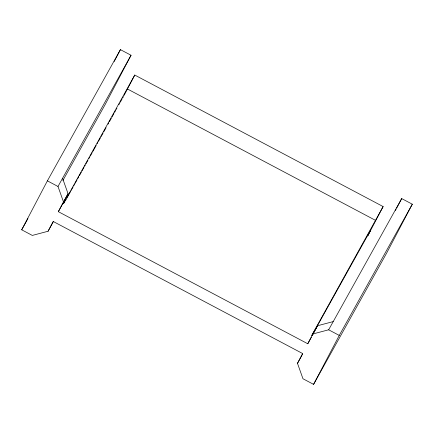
<?xml version="1.0" encoding="UTF-8"?>
<svg xmlns="http://www.w3.org/2000/svg" width="434" height="434" viewBox="0 0 434 434"><rect width="100%" height="100%" fill="white"/><g stroke="black" fill="none" stroke-linecap="round" stroke-linejoin="round"><path stroke-width="0.65" d="M53.534 221.324L48.065 231.251L32.311 235.423L21.7 229.803L47.387 180.853L120.419 49.633L131.035 55.254L105.348 104.203L62.881 180.501M114.158 61.574L120.419 49.633M48.065 231.251L53.203 221.465L302.628 353.542L297.491 363.334L302.965 378.746L313.581 384.367L386.613 253.147L412.3 204.197L401.689 198.577L328.652 329.797L312.903 333.963L307.766 343.755L58.34 211.673L68.04 193.683L62.567 178.271M58.34 211.673L68.04 193.683M122.806 97.824L123.435 96.625M124.064 95.426L134.757 75.049L383.124 206.568L367.712 235.939L370.565 230.248L311.932 335.591M302.053 355.131L302.655 353.981M312.93 334.402L317.466 325.76L333.214 321.594M395.423 210.517L396.047 209.324M396.676 208.13L401.689 198.577M313.581 384.367L339.263 335.417L412.3 204.197M62.903 203.47L63.435 203.752L134.757 75.049M312.328 335.553L311.796 335.27L383.124 206.568M21.7 229.803L27.95 218.573M63.478 201.881L57.999 186.474L131.035 55.254M64.227 202.89L64.888 201.707M65.545 200.524L66.201 199.336M66.863 198.154L70.487 191.644M71.143 190.461L73.124 186.913M73.78 185.725L74.436 184.542M75.098 183.36L77.073 179.806M77.735 178.624L78.722 176.85M79.379 175.667L81.359 172.114M82.015 170.931L83.99 167.378M84.652 166.195L85.308 165.012M85.97 163.83L87.945 160.276M88.932 158.502L89.594 157.32M90.25 156.137L92.225 152.584M92.887 151.401L96.18 145.482M97.167 143.708L97.829 142.526M98.485 141.338L100.46 137.79M101.122 136.607L103.097 133.054M103.753 131.871L106.064 127.726M108.039 124.178L108.695 122.996M109.357 121.808L111.332 118.26M111.994 117.077L113.968 113.524M114.625 112.341L115.612 110.567M116.274 109.379L116.93 108.196M118.911 104.648L119.567 103.46M120.229 102.278L122.204 98.73M312.903 333.963L317.466 325.76M307.766 343.755L311.352 337.31M297.491 363.334L301.728 355.717M127.341 88.937L375.703 220.456M47.387 180.853L57.999 186.474M328.652 329.797L339.263 335.417"/></g></svg>
